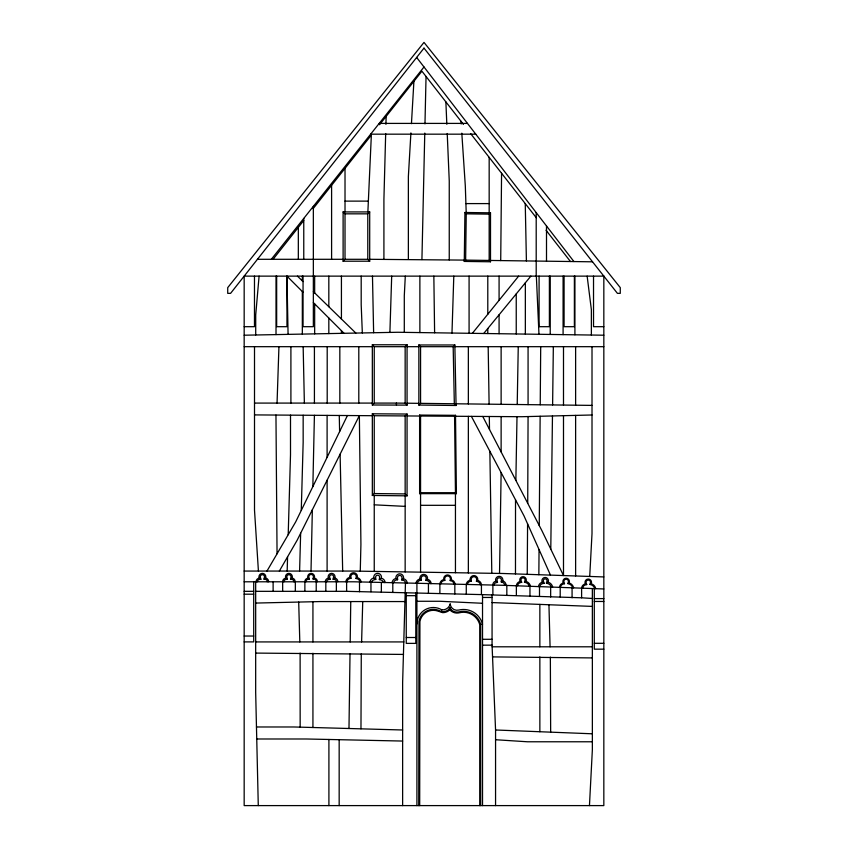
<?xml version="1.0" encoding="UTF-8"?>
<svg xmlns="http://www.w3.org/2000/svg" width="848" height="848" viewBox="0 0 848 848"><rect width="100%" height="100%" fill="white"/><g stroke="black" fill="none" stroke-linecap="round" stroke-linejoin="round"><path stroke-width="1.27" d="M396.44 404.994L396.451 403.086L405.153 403.182L407.061 405.111L372.336 404.994L372.336 344.776L407.061 344.776L407.061 405.111M527.233 574.319L527.583 523.873M527.721 503.299L528.071 416.559M538.851 574.721L539.052 549.568M539.254 525.559L540.144 416.262M540.229 404.782L540.706 346.684M500.712 260.58L501.571 173.257M550.787 549.144L552.461 415.965M552.61 404.931L553.341 346.684M257.442 581.792L257.453 581.463A2.141 2.141 0 0 1 259.106 579.534L260.877 579.248L260.294 576.979A2.109 2.109 0 0 1 262.361 574.69A2.109 2.109 0 0 1 264.491 576.916L264.004 579.11L265.668 579.438A2.141 2.141 0 0 1 267.268 581.41L267.258 581.792M283.963 581.792L283.974 581.463A2.141 2.141 0 0 1 285.628 579.534L287.398 579.248L286.815 576.979A2.109 2.109 0 0 1 288.882 574.69A2.109 2.109 0 0 1 291.012 576.916L290.525 579.11L292.189 579.438A2.141 2.141 0 0 1 293.79 581.41L293.779 581.792M305.969 581.792L305.969 581.442A2.364 2.364 0 0 1 307.803 579.322L309.34 579.067L308.81 577A2.332 2.332 0 0 1 311.089 574.467A2.332 2.332 0 0 1 313.453 576.926L313.007 578.94L314.47 579.226A2.364 2.364 0 0 1 316.23 581.41L316.219 591.332M326.734 581.792L326.745 581.463A2.056 2.056 0 0 1 328.324 579.619L330.19 579.322L329.586 576.969A2.014 2.014 0 0 1 331.557 574.785A2.014 2.014 0 0 1 333.603 576.905L333.094 579.184L334.843 579.523A2.056 2.056 0 0 1 336.37 581.421L336.37 591.332M348.984 728.506L350.023 653.734M350.192 641.925L350.754 601.561M464.28 261.428L464.927 212.488L490.504 212.827L490.504 261.778L464.28 261.428L465.626 260.113L466.241 213.834L464.927 212.488M515.52 499.822L515.478 573.916M515.87 480.403L517.004 416.686M517.216 404.507L518.255 346.684M311.015 571.064L312.35 509.796M312.859 486.604L314.417 415.308M421.922 259.53L424.774 133.104M424.975 123.882L426.046 76.468M499.525 573.428L501.126 472.58M345.878 581.792L345.889 581.601A4.77 4.77 0 0 1 349.768 577.403A3.869 3.869 0 0 1 353.68 572.75A3.869 3.869 0 0 1 357.294 577.636A4.77 4.77 0 0 1 361.036 581.961L359.849 581.654A3.625 3.625 0 0 0 357.421 578.855L356.043 578.474L356.266 576.523A2.714 2.714 0 0 0 353.648 573.905A2.714 2.714 0 0 0 350.86 576.354L350.966 578.283L349.599 578.612A3.615 3.615 0 0 0 347.023 581.707L347.023 581.792M360.262 571.181L360.919 544.448L359.361 415.615L297.15 540.229L279.342 571.064M299.598 571.064L300.648 533.244M301.273 510.401L303.16 442.317L303.16 415.234M361.28 653.872L360.972 728.835M361.608 641.925L362.732 601.561M385.681 133.528L383.911 199.375L383.911 259.297M385.925 124.317L386.137 116.409M287.165 571.064L287.578 556.807M288.203 534.696L290.504 454.825L290.504 415.149M389.9 332.416L391.691 276.13M451.984 333.041L453.797 276.13M277.052 403.086L278.939 346.684M367.873 211.926L371.35 135.097L313.113 208.682M405.302 276.13L404.295 295.698L404.295 332.363M589.455 805.6L592.36 749.749L592.36 588.544M589.72 576.449L592.01 533.583L592.01 346.684M410.909 132.913L408.365 176.564L408.365 259.35M411.45 123.649L413.909 81.323M450.108 605.037L450.182 603.999A6.911 6.911 0 0 0 458.747 610.062A19.578 19.578 0 0 1 482.523 624.213L480.678 624.51L480.678 805.6M259.085 276.13L255.714 314.958L255.714 334.992M504.592 585.353A3.074 3.074 0 0 0 502.694 582.417L501.232 581.898L501.422 579.862A2.205 2.205 0 0 0 499.112 577.795A2.205 2.205 0 0 0 497.023 580.096L497.49 582.396L495.762 582.767A2.014 2.014 0 0 0 494.299 584.654L494.31 585.088M369.961 582.173A4.77 4.77 0 0 1 373.841 577.965A3.869 3.869 0 0 1 377.752 573.312A3.869 3.869 0 0 1 381.356 578.198A4.77 4.77 0 0 1 385.109 582.523L383.211 582.343A2.915 2.915 0 0 0 381.271 580.096L379.332 579.566L379.618 577.106A1.993 1.993 0 0 0 377.689 575.188A1.993 1.993 0 0 0 375.643 576.99L375.781 579.407L373.873 579.862A2.915 2.915 0 0 0 371.859 582.046L371.827 582.216M392.052 582.693A4.77 4.77 0 0 1 395.942 578.484A3.869 3.869 0 0 1 399.853 573.831A3.869 3.869 0 0 1 403.457 578.718A4.77 4.77 0 0 1 407.21 583.042L405.577 582.82A3.18 3.18 0 0 0 403.447 580.361L401.719 579.894L401.984 577.626A2.258 2.258 0 0 0 399.8 575.442A2.258 2.258 0 0 0 397.479 577.477L397.595 579.725L395.899 580.127A3.18 3.18 0 0 0 393.695 582.512L393.663 582.724M416.018 583.254A4.77 4.77 0 0 1 419.908 579.046A3.869 3.869 0 0 1 423.82 574.393A3.869 3.869 0 0 1 427.424 579.279A4.77 4.77 0 0 1 431.176 583.604L429.777 583.339A3.413 3.413 0 0 0 427.487 580.71L425.94 580.286L426.184 578.177A2.491 2.491 0 0 0 423.777 575.771A2.491 2.491 0 0 0 421.212 578.018L421.318 580.106L419.792 580.467A3.413 3.413 0 0 0 417.428 583.032L417.396 583.286M454.009 584.145L453.966 583.837A3.763 3.763 0 0 0 451.454 580.933L450.182 580.583L450.394 578.728A2.851 2.851 0 0 0 447.638 575.972A2.851 2.851 0 0 0 444.712 578.548L444.818 580.392L443.557 580.689A3.763 3.763 0 0 0 440.949 583.519L440.896 583.837M480.286 584.76L480.254 584.484A3.646 3.646 0 0 0 477.816 581.664L476.449 581.293L476.671 579.343A2.724 2.724 0 0 0 474.032 576.714A2.724 2.724 0 0 0 471.234 579.173L471.329 581.103L469.983 581.431A3.646 3.646 0 0 0 467.46 584.155L467.407 584.463M517.566 585.83L517.609 585.491A3.572 3.572 0 0 1 520.015 582.756L521.679 582.311L520.99 580.244A2.056 2.056 0 0 1 522.993 577.88A2.056 2.056 0 0 1 525.071 580.18L524.477 582.163L526.089 582.693A5.12 5.12 0 0 1 529.205 586.063L529.247 586.254M539.922 586.636L539.953 586.339A3.371 3.371 0 0 1 542.232 583.742L544.087 583.254L543.345 581.018A1.855 1.855 0 0 1 545.147 578.887A1.855 1.855 0 0 1 547.024 580.965L546.388 583.095L548.168 583.678A4.929 4.929 0 0 1 551.158 586.922L551.189 587.049M560.454 587.388L560.496 587.017A3.816 3.816 0 0 1 563.072 584.092L564.492 583.71L563.878 581.855A2.3 2.3 0 0 1 566.114 579.205A2.3 2.3 0 0 1 568.436 581.781L567.906 583.572L569.305 584.028A5.364 5.364 0 0 1 572.559 587.558L573.608 587.865A6.318 6.318 0 0 0 569.082 582.958A3.275 3.275 0 0 0 566.093 578.23A3.275 3.275 0 0 0 563.273 583.053A4.77 4.77 0 0 0 559.489 587.346M582.65 588.194L582.703 587.834A3.731 3.731 0 0 1 585.215 584.972L586.721 584.569L586.085 582.64A2.215 2.215 0 0 1 588.236 580.085A2.215 2.215 0 0 1 590.484 582.576L589.922 584.431L591.395 584.908A5.289 5.289 0 0 1 594.607 588.385L595.731 588.671A6.318 6.318 0 0 0 591.204 583.763A3.275 3.275 0 0 0 588.226 579.036A3.275 3.275 0 0 0 585.396 583.859A4.77 4.77 0 0 0 581.611 588.152L581.611 597.798L592.36 598.476M450.553 607.571L449.843 608.472A9.625 9.625 0 0 1 442.751 611.715L441.331 611.652L441.797 609.829A7.78 7.78 0 0 0 450.182 603.999M347.426 415.531L295.676 521.912L266.972 571.064M273.056 259.297L303.754 220.512M379.565 124.72L421.922 71.19L463.432 124.38M271.307 259.297L424 66.992M472.357 333.328L518.626 276.13M483.71 333.497L530.848 276.13M456.076 405.492L454.327 403.765L453.171 346.684L454.846 344.977L418.859 344.977L418.859 405.058L456.076 405.492L454.846 344.977M456.404 493.653L455.45 492.699L454.581 416.262L455.514 415.319L419.612 415.075L419.612 493.653L456.404 493.653L455.514 415.319M449.037 609.288L449.843 608.472M450.564 609.108L449.663 609.998A10.579 10.579 0 0 1 442.762 612.669L438.204 611.196A13.653 13.653 0 0 0 419.919 621.563L419.696 805.6M369.696 261.205L367.788 259.297L367.788 213.834L369.696 211.926L343.111 211.926L343.111 261.205L369.696 261.205L369.696 211.926M343.111 261.205L345.019 259.297L345.019 213.834L343.111 211.926M405.153 403.182L405.153 346.684L407.061 344.776M372.336 404.994L374.244 403.086L374.244 346.684L372.336 344.776M419.612 493.653L420.566 492.699L420.566 416.029L419.612 415.075M407.061 495.847L405.153 493.918L405.153 415.933L407.061 414.036L372.336 413.792L372.336 495.444L407.061 495.847L407.061 414.036M418.859 405.058L420.566 403.362L420.566 346.684L418.859 344.977M372.336 495.444L374.244 493.557L374.244 415.721L372.336 413.792M490.504 261.778L489.169 260.431L489.169 214.141L490.504 212.827M356.043 578.474L357.294 577.636M379.332 579.566L381.356 578.198M401.719 579.894L403.457 578.718M425.94 580.286L427.424 579.279M450.182 580.583L451.284 579.841A4.77 4.77 0 0 1 455.026 584.166M476.449 581.293L477.678 580.456A4.77 4.77 0 0 1 481.431 584.791L481.431 594.596L581.611 597.798M264.004 579.11L265.572 578.082A3.456 3.456 0 0 1 268.572 581.792M290.525 579.11L292.094 578.082A3.456 3.456 0 0 1 295.093 581.792M313.007 578.94L314.311 578.082A3.456 3.456 0 0 1 317.311 581.792M333.094 579.184L334.78 578.082A3.456 3.456 0 0 1 337.769 581.792M501.232 581.898L502.769 580.912A4.516 4.516 0 0 1 506.033 585.406M524.477 582.163L525.961 581.389A6.318 6.318 0 0 1 530.488 586.297M546.388 583.095L548.105 582.194A6.318 6.318 0 0 1 552.642 587.102M567.906 583.572L569.082 582.958M589.922 584.431L591.204 583.763M592.01 414.99L521.626 416.718L455.535 416.273M255.672 603.066L320.279 601.561L405.185 601.561M244.171 335.214L397.786 332.268L603.829 335.214M379.204 123.405L467.471 123.405M370.65 134.175L475.77 134.175M345.019 201.124L368.361 201.124M465.902 203.594L489.169 203.594M345.019 213.834L367.788 213.834M257.442 259.297L343.111 259.297M345.019 259.297L367.788 259.297M369.696 259.297L464.291 260.103M244.171 326.692L254.474 326.692L254.474 276.13M603.829 326.692L593.526 326.692L593.526 276.13M244.171 346.684L372.336 346.684M374.244 346.684L405.153 346.684M407.061 346.684L418.859 346.684M420.566 346.684L453.171 346.684M454.878 346.684L603.829 346.684M254.506 403.086L372.336 403.086M374.244 403.086L396.451 403.086M420.566 492.699L455.45 492.699M420.566 505.313L455.45 505.313M244.171 571.064L353.001 571.064L502.769 573.481L603.829 576.937M244.171 581.792L353.987 581.792L502.769 585.29L603.829 588.968M244.171 591.332L253.711 591.332M255.672 591.332L346.62 591.332L481.431 594.596M244.171 594.194L253.711 594.194M406.256 595.678L415.796 595.678M482.523 597.458L492.063 597.458M594.289 598.603L603.829 598.603M416.909 601.274L439.879 601.274L482.523 603.278M594.289 601.465L603.829 601.465M244.171 636.032L253.711 636.032M406.256 637.505L415.796 637.505M482.523 639.297L492.063 639.297M244.171 641.894L253.711 641.894L253.711 581.792M255.672 641.925L403.902 641.925M594.289 643.303L603.829 643.303M482.523 645.158L492.063 645.158L495.561 729.99L495.561 805.6M492.126 646.801L592.36 646.801M603.829 649.165L594.289 649.165L594.289 588.618M255.672 653.087L403.51 654.423M492.55 656.893L592.36 657.921M256.467 726.98L293.917 726.98L402.63 729.99M256.743 738.99L306.298 738.99L402.63 741.057M592.36 741.777L527.488 741.777L495.561 739.732M254.506 414.905L372.336 415.7M374.244 415.721L405.153 415.933M407.061 415.944L419.612 416.029M420.566 416.029L454.581 416.262M407.061 403.203L418.859 403.351M420.566 403.362L454.327 403.765M456.033 403.786L592.01 405.397M374.244 493.557L405.153 493.918M466.241 213.834L489.169 214.141M465.626 260.113L489.169 260.431M490.504 260.453L592.54 261.809M492.063 602.578L592.36 606.405M495.561 729.99L592.36 733.796M374.244 504.825L405.153 506.373M441.331 611.652L438.543 610.295A14.607 14.607 0 0 0 418.976 621.393L418.742 805.6M585.396 583.859L586.721 584.569M563.273 583.053L564.492 583.71M538.522 586.593A4.77 4.77 0 0 1 542.296 582.29L544.087 583.254M516.368 595.423L516.368 585.777A4.77 4.77 0 0 1 520.142 581.484L521.679 582.311M492.879 594.596L492.879 585.056A3.456 3.456 0 0 1 495.794 581.283L497.49 582.396M325.335 581.792A3.456 3.456 0 0 1 328.452 578.177L330.19 579.322M304.877 591.332L304.877 581.792A3.456 3.456 0 0 1 307.983 578.177L309.34 579.067M282.66 591.332L282.66 581.792A3.456 3.456 0 0 1 285.776 578.177L287.398 579.248M256.128 581.792A3.456 3.456 0 0 1 259.244 578.177L260.877 579.248M466.273 593.971L466.273 584.431A4.77 4.77 0 0 1 470.152 580.223L471.329 581.103M439.879 593.356L439.879 583.816A4.77 4.77 0 0 1 443.758 579.608L444.818 580.392M419.908 579.046L421.318 580.106M395.942 578.484L397.595 579.725M373.841 577.965L375.781 579.407M349.768 577.403L350.966 578.283M297.468 276.13L303.054 281.578M313.347 291.627L355.831 333.073M276.66 276.13L276.66 326.692L286.963 326.692L286.963 276.13L303.054 292.242M313.347 302.556L344.044 333.296M449.482 607.74L451.041 609.712M470.672 133.655L536.318 217.777M546.038 230.232L570.45 261.513M416.644 57.441L573.926 261.566M449.239 609.076L450.383 610.401A9.71 9.71 0 0 0 458.068 613.019L461.598 612.373A16.78 16.78 0 0 1 479.131 622.824L479.724 624.658L479.724 805.6M471.403 416.379L524.022 515.891L550.469 575.114M482.756 416.453L541.978 530.816L563.496 575.559L563.496 415.69M480.678 624.51L480.021 622.464A17.734 17.734 0 0 0 461.482 611.429L457.962 612.065A8.756 8.756 0 0 1 450.193 608.779M587.145 276.13L591.374 309.711L591.374 335.034M461.026 121.296L461.195 123.935M461.81 133.178L465.319 186.019L466.199 212.498M258.417 571.064L254.506 510.125L254.506 346.684M536.349 276.13L538.978 334.282M445.878 101.887L446.832 124.274M447.225 133.496L449.249 180.91L449.249 259.901M434.611 332.787L433.847 276.13M362.329 332.946L361.195 304.75L361.195 276.13M548.942 604.751L550.076 646.801M550.352 657.105L550.659 732.163M298.697 602.069L299.81 641.925M300.118 653.087L300.16 727.16M339.264 415.478L339.624 431.59M340.112 454.178L342.677 571.064M258.28 805.6L255.672 692.456L255.672 581.792M372.473 276.13L373.629 332.723M303.16 346.684L304.368 403.086M525.251 203.594L526.407 260.93M286.953 276.13L288.076 334.366M488.183 346.684L489.105 404.178M489.307 416.506L489.508 429.512M489.858 451.284L491.808 573.312M275.96 415.054L277.052 553.786M575.622 346.684L575.622 405.206M575.622 415.393L575.622 575.972M574.912 276.13L574.912 334.801M574.382 276.13L574.382 326.692L564.079 326.692L564.079 276.13M572.071 587.812L572.071 597.798M563.496 346.684L563.496 405.058M563.093 276.13L563.093 334.631M560.199 587.378L560.199 597.013M550.659 587.028L550.659 597.013M550.225 276.13L550.225 334.441M549.387 276.13L549.387 326.692L539.084 326.692L539.084 276.13M546.504 225.971L546.504 261.195M539.858 604.401L539.858 646.801M539.858 656.893L539.858 731.739M539.498 586.625L539.498 596.261M536.201 212.604L536.201 276.13M529.958 586.275L529.958 596.261M528.071 346.684L528.071 404.644M525.347 282.819L525.347 334.091M516.241 293.906L516.241 333.964M506.828 585.438L506.828 595.423M501.126 346.684L501.126 404.316M501.126 416.58L501.126 451.931M499.08 276.13L499.08 300.287M499.08 314.788L499.08 333.709M492.063 594.596L492.063 645.158M489.169 157.357L489.169 212.806M487.791 276.13L487.791 314.248M487.791 328.526L487.791 333.55M482.523 594.596L482.523 805.6M469.082 276.13L469.082 333.285M468.35 346.684L468.35 403.934M468.35 416.357L468.35 572.93M455.45 493.653L455.45 572.718M454.825 584.166L454.825 593.971M428.431 583.541L428.431 593.356M420.566 493.653L420.566 572.156M419.877 276.13L419.877 332.586M416.909 583.276L416.909 805.6M415.796 592.816L415.796 643.378L406.256 643.378L406.256 592.816M405.461 583L402.63 682.439L402.63 805.6M405.153 495.826L405.153 571.902M392.804 582.703L392.804 592.243M381.356 582.438L381.356 592.243M374.244 495.465L374.244 571.404M370.958 582.194L370.958 591.734M359.51 581.929L359.51 591.734M358.799 346.684L358.799 403.086M346.62 581.792L346.62 591.332M345.019 168.37L345.019 211.926M341.426 276.13L341.426 319.018M341.426 330.667L341.426 333.349M339.825 346.684L339.825 403.086M339.168 739.689L339.168 805.6M331.6 185.33L331.6 259.297M328.907 739.477L328.907 805.6M328.823 276.13L328.823 306.722M328.823 318.053L328.823 333.593M327.201 346.684L327.201 403.086M327.105 415.393L327.105 457.305M327.105 480.222L327.105 571.064M325.823 581.792L325.823 591.332M314.661 276.13L314.661 292.899M314.661 303.87L314.661 333.858M314.417 346.684L314.417 403.086M313.347 206.34L313.347 326.692L303.054 326.692L303.054 276.13M312.933 601.73L312.933 641.925M312.933 653.246L312.933 727.51M303.764 218.424L303.764 259.297M302.333 276.13L302.333 280.868M302.333 291.521L302.333 334.091M298.326 227.37L298.326 259.297M295.337 581.792L295.337 591.332M290.906 346.684L290.906 403.086M276.013 276.13L276.013 334.6M273.12 581.792L273.12 591.332M328.452 578.177A3.434 3.434 0 0 1 331.536 573.365A3.434 3.434 0 0 1 334.78 578.082M307.983 578.177A3.434 3.434 0 0 1 311.078 573.365A3.434 3.434 0 0 1 314.311 578.082M285.776 578.177A3.434 3.434 0 0 1 288.861 573.365A3.434 3.434 0 0 1 292.094 578.082M259.244 578.177A3.434 3.434 0 0 1 262.339 573.365A3.434 3.434 0 0 1 265.572 578.082M542.296 582.29A3.275 3.275 0 0 1 545.126 577.467A3.275 3.275 0 0 1 548.105 582.194M520.142 581.484A3.275 3.275 0 0 1 522.972 576.661A3.275 3.275 0 0 1 525.961 581.389M495.794 581.283A3.668 3.668 0 0 1 499.027 576.333A3.668 3.668 0 0 1 502.769 580.912M470.152 580.223A3.869 3.869 0 0 1 474.064 575.58A3.869 3.869 0 0 1 477.678 580.456M443.758 579.608A3.869 3.869 0 0 1 447.67 574.955A3.869 3.869 0 0 1 451.284 579.841M416.909 623.948A16.451 16.451 0 0 1 441.797 609.829M424 48.124L230.582 293.355L227.72 293.355L227.72 287.631L424 42.4L620.28 287.631L620.28 293.355L617.418 293.355L424 48.124M603.829 276.13L244.171 276.13L244.171 805.6L603.829 805.6L603.829 276.13"/></g></svg>
